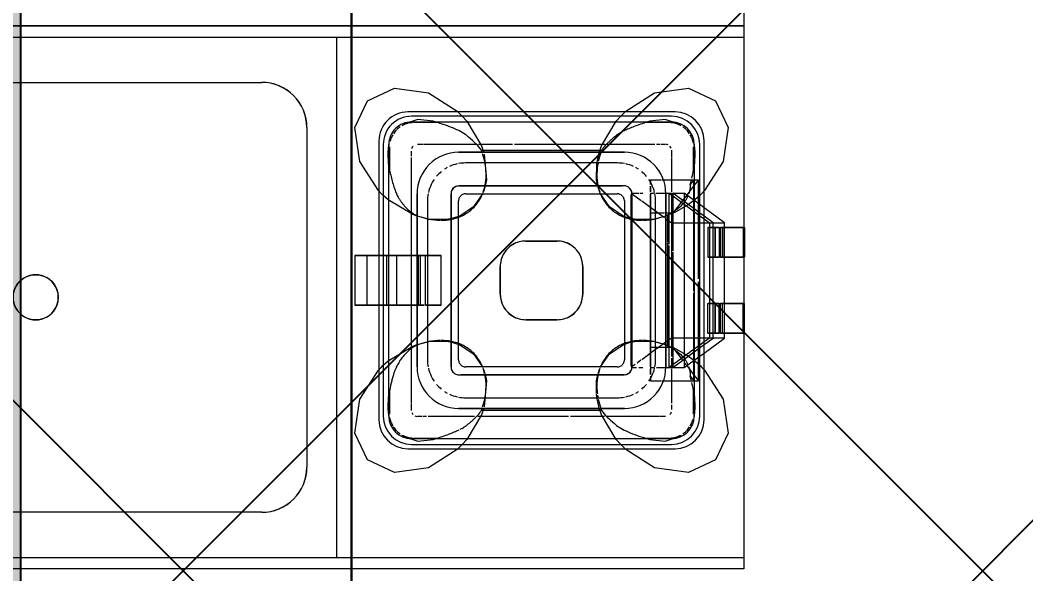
# Model space of a CAD drawing. Header units: inches. Extents: x -11331628 to 26860, y -6840660 to 4773.
# Drawn here: x 2306.54 to 2328.78, y -2019.55 to -2007.32 of the extents above; entities that cross this region are included whole.
import ezdxf
from ezdxf import colors
from ezdxf.entities.mleader import LeaderData, LeaderLine
from ezdxf.math import Vec2, Vec3

# ---------------------------------------------------------------- set-up
doc = ezdxf.new("R2010")
doc.units = ezdxf.units.IN
doc.header["$LTSCALE"] = 0.5
doc.header["$MEASUREMENT"] = 0
doc.layers.get('Defpoints').update_dxf_attribs({"color": 140})
for name, color, linetype in [('A-HATH', 9, 'Continuous'), ('DETL-1', 9, 'Continuous'), ('DETL-8', 2, 'Continuous')]:
    doc.layers.add(name, color=color, linetype=linetype)
doc.layers.add('Q-SPCQ', color=91, linetype='Continuous', lineweight=18)
doc.layers.add('TEXT 3', color=41, linetype='Continuous', lineweight=15)
doc.styles.add('TEXT-ITALIC', font='ariali.ttf')

# ---------------------------------------------------------------- blocks, each defined once
blk = doc.blocks.new('QF_WARING - BLENDER BAR - MX1000XTS - MX1000XTS-7435399-L1 Overall Plan')
at = {"layer": 'Q-SPCQ'}
for p, q in [((3.702, 0), (3.702, -0.274)), ((3.702, -1.375), (3.702, 0)), ((4.798, 0), (3.702, 0)), ((4.798, 0), (4.798, -1.375)), ((4.798, -0.274), (4.798, 0)), ((3.702, -0.274), (3.702, -0.704)), ((3.702, -0.928), (3.702, -0.274)), ((3.702, -0.274), (3.702, -1.375)), ((3.702, -0.274), (4.798, -0.274)), ((4.798, -1.375), (4.798, -0.274)), ((4.798, -0.274), (4.798, -0.928)), ((4.798, -0.704), (4.798, -0.274)), ((3.702, -0.531), (1.17, -0.531)), ((3.702, -0.625), (1.25, -0.625)), ((2.266, -0.518), (2.328, -0.578)), ((2.328, -0.578), (2.368, -0.62)), ((2.368, -0.62), (2.471, -0.735)), ((4.25, -0.531), (3.702, -0.531)), ((4.25, -0.625), (3.702, -0.625)), ((4.798, -0.531), (4.25, -0.531)), ((4.798, -0.625), (4.25, -0.625)), ((7.33, -0.531), (4.798, -0.531)), ((7.25, -0.625), (4.798, -0.625)), ((6.029, -0.735), (6.132, -0.62)), ((6.132, -0.62), (6.172, -0.578)), ((6.172, -0.578), (6.234, -0.518)), ((1.216, -0.761), (1.155, -0.782)), ((1.25, -0.75), (3.702, -0.75)), ((1.318, -0.738), (1.253, -0.751)), ((1.81, -0.765), (1.297, -0.765)), ((1.436, -0.725), (1.318, -0.738)), ((1.662, -0.736), (1.436, -0.725)), ((1.81, -0.765), (1.662, -0.736)), ((2.471, -0.735), (2.797, -1.281)), ((3.702, -0.704), (3.702, -1.375)), ((3.702, -0.704), (4.798, -0.704)), ((3.702, -0.75), (4.25, -0.75)), ((4.25, -0.75), (4.798, -0.75)), ((4.798, -1.375), (4.798, -0.704)), ((4.798, -0.75), (7.25, -0.75)), ((6.831, -0.737), (6.69, -0.765)), ((7.203, -0.765), (6.69, -0.765)), ((7.056, -0.725), (6.831, -0.737)), ((7.176, -0.737), (7.056, -0.725)), ((7.245, -0.751), (7.176, -0.737)), ((0.809, -1.051), (0.696, -1.392)), ((3.702, -1.375), (3.702, -0.928)), ((3.702, -0.928), (4.798, -0.928)), ((4.798, -0.928), (4.798, -1.375)), ((7.804, -1.392), (7.691, -1.051)), ((0.528, -1.173), (0.528, -4.125)), ((0.625, -1.25), (0.625, -4.125)), ((0.75, -4.125), (0.75, -1.25)), ((0.765, -1.297), (0.765, -1.824)), ((1.375, -1.25), (1.527, -1.25)), ((1.543, -1.25), (1.644, -1.25)), ((1.645, -1.25), (2.758, -1.25)), ((2.763, -1.25), (3.702, -1.25)), ((2.797, -1.281), (2.831, -1.375)), ((3.702, -1.25), (4.798, -1.25)), ((4.798, -1.25), (5.737, -1.25)), ((5.74, -1.25), (6.855, -1.25)), ((6.856, -1.25), (6.966, -1.25)), ((6.997, -1.25), (7.106, -1.25)), ((7.735, -1.824), (7.735, -1.297)), ((7.75, -1.25), (7.75, -4.125)), ((7.875, -4.125), (7.875, -1.25)), ((7.972, -4.125), (7.972, -1.173)), ((0.696, -1.392), (0.733, -1.727)), ((1.244, -1.481), (1.244, -1.381)), ((1.244, -1.579), (1.244, -1.501)), ((6.163, -1.375), (2.337, -1.375)), ((2.337, -1.375), (6.163, -1.375)), ((2.821, -1.375), (3.702, -1.375)), ((2.831, -1.375), (2.886, -1.58)), ((3.702, -1.375), (4.798, -1.375)), ((3.702, -1.453), (3.702, -1.376)), ((3.702, -1.376), (3.702, -1.529)), ((3.702, -1.529), (3.702, -1.376)), ((3.702, -1.376), (4.798, -1.376)), ((3.702, -1.409), (3.702, -1.529)), ((3.702, -1.409), (4.798, -1.409)), ((3.702, -1.529), (3.702, -1.453)), ((3.702, -1.453), (4.798, -1.453)), ((4.798, -1.375), (5.12, -1.375)), ((4.798, -1.376), (4.798, -1.559)), ((4.798, -1.559), (4.798, -1.376)), ((4.798, -1.376), (4.798, -1.453)), ((4.798, -1.453), (4.798, -1.409)), ((4.798, -1.46), (4.798, -1.559)), ((4.798, -1.559), (4.798, -1.46)), ((5.124, -1.375), (5.679, -1.375)), ((5.609, -1.604), (5.659, -1.406)), ((7.256, -1.381), (7.256, -1.509)), ((7.256, -1.524), (7.256, -1.611)), ((7.767, -1.727), (7.804, -1.392)), ((0.733, -1.727), (0.765, -1.824)), ((1.244, -2.642), (1.244, -1.617)), ((6.004, -1.604), (2.496, -1.604)), ((2.902, -1.668), (2.897, -1.637)), ((3.702, -1.559), (3.702, -1.909)), ((3.702, -1.909), (3.702, -1.559)), ((3.702, -1.559), (4.798, -1.559)), ((4.798, -1.559), (4.798, -1.909)), ((4.798, -1.909), (4.798, -1.559)), ((5.603, -1.637), (5.598, -1.668)), ((7.256, -1.617), (7.256, -2.687)), ((7.735, -1.824), (7.767, -1.727)), ((3.702, -1.909), (4.798, -1.909)), ((3.702, -1.909), (4.798, -1.909)), ((2.337, -2.125), (6.163, -2.125)), ((6.163, -2.125), (2.337, -2.125)), ((6.163, -2.125), (2.337, -2.125)), ((2.337, -2.125), (6.163, -2.125)), ((6.163, -2.125), (2.337, -2.125)), ((2.886, -2.14), (2.828, -2.322)), ((5.672, -2.322), (5.614, -2.14)), ((0.578, -2.328), (0.514, -2.261)), ((0.62, -2.368), (0.578, -2.328)), ((0.735, -2.471), (0.62, -2.368)), ((1.42, -2.292), (1.42, -5.958)), ((1.42, -5.958), (1.42, -2.292)), ((1.656, -2.444), (1.656, -5.806)), ((2.163, -2.299), (2.163, -5.951)), ((2.163, -5.95), (2.163, -2.339)), ((2.163, -2.339), (2.163, -5.95)), ((2.163, -5.95), (2.163, -2.339)), ((2.163, -2.339), (2.163, -5.95)), ((2.496, -2.292), (6.004, -2.292)), ((2.828, -2.322), (2.625, -2.625)), ((5.875, -2.625), (5.672, -2.322)), ((6.337, -5.951), (6.337, -2.299)), ((6.337, -2.3), (6.337, -5.911)), ((6.337, -5.911), (6.337, -2.3)), ((6.337, -2.3), (6.337, -5.911)), ((6.337, -5.911), (6.337, -2.3)), ((6.844, -5.806), (6.844, -2.444)), ((7.08, -5.958), (7.08, -2.292)), ((7.08, -2.292), (7.08, -5.958)), ((7.88, -2.368), (7.765, -2.471)), ((7.922, -2.328), (7.88, -2.368)), ((7.986, -2.261), (7.922, -2.328)), ((2.337, -5.799), (2.337, -2.451)), ((2.625, -2.625), (2.339, -2.821)), ((6.161, -2.821), (5.875, -2.625)), ((6.163, -2.451), (6.163, -5.799)), ((1.244, -4.723), (1.244, -2.718)), ((1.375, -4.933), (1.375, -2.796)), ((2.306, -2.835), (2.193, -2.873)), ((2.348, -2.817), (2.321, -2.829)), ((6.179, -2.829), (6.152, -2.817)), ((6.332, -2.88), (6.194, -2.835)), ((7.125, -2.796), (7.125, -3.307)), ((7.256, -2.735), (7.256, -3.486)), ((4.25, -3.212), (3.946, -3.212)), ((3.946, -3.212), (4.25, -3.212)), ((4.554, -3.212), (4.25, -3.212)), ((4.25, -3.212), (4.554, -3.212)), ((7.125, -3.317), (7.125, -5.454)), ((7.256, -3.527), (7.256, -5.532)), ((3.381, -3.777), (3.381, -4.125)), ((3.381, -4.125), (3.381, -3.777)), ((5.119, -4.125), (5.119, -3.777)), ((5.119, -3.777), (5.119, -4.125)), ((0.528, -4.125), (0.528, -7.077)), ((0.625, -4.125), (0.625, -7)), ((0.75, -7), (0.75, -4.125)), ((3.381, -4.125), (3.381, -4.473)), ((3.381, -4.473), (3.381, -4.125)), ((5.119, -4.473), (5.119, -4.125)), ((5.119, -4.125), (5.119, -4.473)), ((7.75, -4.125), (7.75, -7)), ((7.875, -7), (7.875, -4.125)), ((7.972, -7.077), (7.972, -4.125)), ((1.244, -5.515), (1.244, -4.764)), ((1.375, -5.454), (1.375, -4.943)), ((3.946, -5.038), (4.25, -5.038)), ((4.25, -5.038), (3.946, -5.038)), ((4.25, -5.038), (4.554, -5.038)), ((4.554, -5.038), (4.25, -5.038)), ((1.423, -5.403), (1.636, -5.354)), ((1.663, -5.349), (1.735, -5.341)), ((2.193, -5.377), (2.306, -5.415)), ((2.321, -5.421), (2.348, -5.433)), ((2.339, -5.429), (2.625, -5.625)), ((5.875, -5.625), (6.161, -5.429)), ((6.152, -5.433), (6.179, -5.421)), ((6.179, -5.421), (6.307, -5.377)), ((6.332, -5.37), (6.469, -5.344)), ((6.469, -5.344), (6.837, -5.349)), ((6.864, -5.354), (7.077, -5.403)), ((0.62, -5.882), (0.735, -5.779)), ((1.244, -6.633), (1.244, -5.563)), ((2.625, -5.625), (2.828, -5.928)), ((5.672, -5.928), (5.875, -5.625)), ((7.256, -5.571), (7.256, -6.633)), ((7.765, -5.779), (7.88, -5.882)), ((0.514, -5.989), (0.578, -5.922)), ((0.578, -5.922), (0.62, -5.882)), ((6.004, -5.958), (2.496, -5.958)), ((2.828, -5.928), (2.881, -6.089)), ((5.619, -6.089), (5.672, -5.928)), ((7.88, -5.882), (7.922, -5.922)), ((7.922, -5.922), (7.986, -5.989)), ((2.326, -6.138), (2.326, -6.225)), ((6.163, -6.125), (2.337, -6.125)), ((2.337, -6.125), (6.163, -6.125)), ((2.337, -6.125), (6.163, -6.125)), ((6.163, -6.125), (2.337, -6.125)), ((2.337, -6.125), (6.163, -6.125)), ((2.391, -6.194), (2.344, -6.131)), ((2.355, -6.106), (6.145, -6.106)), ((2.886, -6.11), (2.906, -6.219)), ((2.906, -6.219), (2.908, -6.531)), ((5.592, -6.526), (5.594, -6.219)), ((5.594, -6.219), (5.614, -6.11)), ((6.154, -6.134), (6.013, -6.326)), ((6.174, -6.138), (6.174, -6.275)), ((0.765, -6.426), (0.733, -6.523)), ((0.765, -6.426), (0.765, -6.953)), ((2.326, -6.279), (2.326, -6.367)), ((2.485, -6.324), (2.421, -6.237)), ((2.72, -6.646), (2.496, -6.34)), ((6.004, -6.34), (5.637, -6.842)), ((6.174, -6.296), (6.174, -6.367)), ((7.735, -6.953), (7.735, -6.426)), ((7.767, -6.523), (7.735, -6.426)), ((0.733, -6.523), (0.696, -6.858)), ((1.244, -6.726), (1.244, -6.639)), ((2.028, -6.533), (2.085, -6.533)), ((2.085, -6.533), (2.028, -6.533)), ((2.028, -6.533), (2.028, -6.64)), ((2.028, -6.533), (2.085, -6.533)), ((2.085, -6.533), (2.028, -6.533)), ((2.028, -6.533), (2.028, -6.64)), ((2.028, -6.64), (2.028, -6.776)), ((2.028, -6.64), (2.028, -6.776)), ((2.135, -6.533), (2.086, -6.533)), ((2.135, -6.533), (2.086, -6.533)), ((2.172, -6.533), (2.233, -6.533)), ((2.233, -6.533), (2.172, -6.533)), ((2.172, -6.533), (2.233, -6.533)), ((2.233, -6.533), (2.172, -6.533)), ((2.246, -6.533), (2.292, -6.533)), ((2.337, -6.533), (2.246, -6.533)), ((2.246, -6.533), (2.292, -6.533)), ((2.337, -6.533), (2.246, -6.533)), ((2.326, -6.53), (2.326, -6.62)), ((2.326, -6.667), (2.326, -6.769)), ((2.342, -6.533), (2.766, -6.533)), ((4.25, -6.533), (2.342, -6.533)), ((2.342, -6.533), (2.766, -6.533)), ((4.25, -6.533), (2.342, -6.533)), ((2.496, -6.646), (6.004, -6.646)), ((2.887, -6.875), (2.73, -6.66)), ((2.766, -6.533), (4.25, -6.533)), ((2.766, -6.646), (2.766, -6.533)), ((2.766, -6.533), (4.25, -6.533)), ((2.766, -6.646), (2.766, -6.533)), ((2.766, -6.875), (2.766, -6.663)), ((2.766, -6.875), (2.766, -6.663)), ((2.886, -6.67), (2.831, -6.875)), ((2.908, -6.531), (2.897, -6.613)), ((2.897, -6.613), (2.902, -6.582)), ((4.25, -6.533), (5.734, -6.533)), ((6.158, -6.533), (4.25, -6.533)), ((4.25, -6.533), (5.734, -6.533)), ((6.158, -6.533), (4.25, -6.533)), ((5.603, -6.613), (5.592, -6.531)), ((5.598, -6.582), (5.603, -6.613)), ((5.659, -6.844), (5.609, -6.646)), ((5.734, -6.533), (6.158, -6.533)), ((5.734, -6.848), (5.734, -6.533)), ((5.734, -6.533), (6.158, -6.533)), ((5.734, -6.848), (5.734, -6.533)), ((6.174, -6.53), (6.174, -6.619)), ((6.174, -6.653), (6.174, -6.859)), ((6.208, -6.533), (6.254, -6.533)), ((6.254, -6.533), (6.208, -6.533)), ((6.208, -6.533), (6.254, -6.533)), ((6.254, -6.533), (6.208, -6.533)), ((6.267, -6.533), (6.328, -6.533)), ((6.328, -6.533), (6.267, -6.533)), ((6.267, -6.533), (6.328, -6.533)), ((6.328, -6.533), (6.267, -6.533)), ((6.366, -6.533), (6.414, -6.533)), ((6.414, -6.533), (6.366, -6.533)), ((6.366, -6.533), (6.414, -6.533)), ((6.414, -6.533), (6.366, -6.533)), ((6.415, -6.533), (6.472, -6.533)), ((6.472, -6.533), (6.415, -6.533)), ((6.415, -6.533), (6.472, -6.533)), ((6.472, -6.533), (6.415, -6.533)), ((6.472, -6.533), (6.472, -6.64)), ((6.472, -6.533), (6.472, -6.64)), ((6.472, -6.64), (6.472, -6.776)), ((6.472, -6.64), (6.472, -6.776)), ((7.804, -6.858), (7.767, -6.523)), ((0.696, -6.858), (0.809, -7.199)), ((1.244, -6.869), (1.244, -6.741)), ((2.028, -6.792), (2.028, -7.5)), ((2.028, -6.792), (2.028, -7.493)), ((2.326, -6.779), (2.326, -6.859)), ((2.326, -6.872), (2.326, -6.947)), ((2.337, -6.875), (6.163, -6.875)), ((6.163, -6.875), (2.337, -6.875)), ((2.766, -6.947), (2.766, -6.875)), ((2.766, -6.947), (2.766, -6.875)), ((5.12, -6.875), (2.821, -6.875)), ((2.939, -6.947), (2.887, -6.875)), ((5.679, -6.875), (5.124, -6.875)), ((5.613, -6.875), (5.561, -6.947)), ((5.734, -6.947), (5.734, -6.875)), ((5.734, -6.947), (5.734, -6.875)), ((6.174, -6.872), (6.174, -6.947)), ((6.472, -6.792), (6.472, -7.5)), ((6.472, -6.792), (6.472, -7.493)), ((7.256, -6.671), (7.256, -6.749)), ((7.256, -6.769), (7.256, -6.869)), ((7.691, -7.199), (7.804, -6.858)), ((1.503, -7), (1.394, -7)), ((1.644, -7), (1.534, -7)), ((2.028, -7), (1.645, -7)), ((2.298, -7), (2.028, -7)), ((2.326, -6.947), (2.326, -7.026)), ((2.38, -7.02), (2.326, -6.947)), ((2.326, -6.947), (5.02, -6.947)), ((2.326, -6.947), (2.326, -7.283)), ((2.533, -7), (2.326, -7)), ((4.87, -7.026), (2.326, -7.026)), ((2.326, -7.026), (2.672, -7.5)), ((2.73, -7.5), (2.384, -7.026)), ((2.766, -7.032), (2.486, -7.245)), ((2.761, -7), (2.568, -7)), ((2.76, -7.055), (2.591, -7.354)), ((2.766, -7.026), (2.766, -6.947)), ((2.766, -6.993), (2.766, -6.947)), ((5.734, -7), (2.766, -7)), ((4.25, -7.032), (2.766, -7.032)), ((2.797, -6.969), (2.776, -7.018)), ((4.25, -6.908), (2.804, -6.908)), ((2.976, -6.998), (2.939, -6.947)), ((5.524, -6.998), (2.976, -6.998)), ((2.976, -7.5), (2.976, -7.032)), ((5.074, -6.908), (4.25, -6.908)), ((4.865, -7.032), (4.25, -7.032)), ((5.734, -7.032), (4.902, -7.032)), ((6.174, -7.026), (4.909, -7.026)), ((5.05, -6.947), (6.174, -6.947)), ((5.696, -6.908), (5.09, -6.908)), ((5.561, -6.947), (5.524, -6.998)), ((5.524, -7.032), (5.524, -7.5)), ((5.724, -7.018), (5.703, -6.969)), ((5.734, -7.026), (5.734, -6.947)), ((5.734, -6.993), (5.734, -6.947)), ((6.014, -7.245), (5.734, -7.032)), ((6.174, -7), (5.739, -7)), ((5.909, -7.354), (5.74, -7.055)), ((6.116, -7.026), (5.77, -7.5)), ((5.828, -7.5), (6.174, -7.026)), ((6.174, -6.947), (6.12, -7.02)), ((6.174, -6.947), (6.174, -7.026)), ((6.174, -6.947), (6.174, -7.283)), ((6.472, -7), (6.206, -7)), ((6.855, -7), (6.472, -7)), ((6.957, -7), (6.856, -7)), ((7.125, -7), (6.973, -7)), ((2.365, -7.336), (2.15, -7.5)), ((6.174, -7.283), (2.326, -7.283)), ((2.326, -7.283), (2.485, -7.5)), ((2.436, -7.283), (2.365, -7.336)), ((6.135, -7.336), (6.014, -7.245)), ((6.015, -7.5), (6.174, -7.283)), ((6.198, -7.384), (6.135, -7.336)), ((4.25, -7.5), (1.25, -7.5)), ((1.255, -7.499), (1.324, -7.513)), ((1.297, -7.485), (1.81, -7.485)), ((1.324, -7.513), (1.444, -7.525)), ((1.444, -7.525), (1.669, -7.513)), ((1.669, -7.513), (1.81, -7.485)), ((2.13, -7.413), (2.028, -7.493)), ((2.028, -7.493), (3.768, -7.493)), ((2.15, -7.5), (2.028, -7.593)), ((2.028, -7.5), (2.028, -7.593)), ((2.471, -7.515), (2.368, -7.63)), ((2.485, -7.5), (2.576, -7.625)), ((2.591, -7.354), (2.494, -7.486)), ((2.672, -7.5), (2.763, -7.625)), ((2.821, -7.625), (2.73, -7.5)), ((2.976, -7.625), (2.976, -7.5)), ((3.768, -7.493), (3.974, -7.493)), ((4.017, -7.493), (4.25, -7.493)), ((7.25, -7.5), (4.25, -7.5)), ((4.259, -7.493), (6.472, -7.493)), ((5.524, -7.5), (5.524, -7.625)), ((5.77, -7.5), (5.679, -7.625)), ((5.737, -7.625), (5.828, -7.5)), ((6.006, -7.486), (5.909, -7.354)), ((5.924, -7.625), (6.015, -7.5)), ((6.132, -7.63), (6.029, -7.515)), ((6.35, -7.5), (6.206, -7.391)), ((6.472, -7.593), (6.35, -7.5)), ((6.472, -7.493), (6.37, -7.413)), ((6.472, -7.5), (6.472, -7.593)), ((6.69, -7.485), (7.203, -7.485)), ((6.69, -7.485), (6.838, -7.514)), ((6.838, -7.514), (7.064, -7.525)), ((7.064, -7.525), (7.182, -7.512)), ((7.182, -7.512), (7.247, -7.499)), ((7.284, -7.489), (7.345, -7.468)), ((1.17, -7.719), (4.25, -7.719)), ((1.25, -7.625), (4.25, -7.625)), ((2.028, -7.593), (3.746, -7.593)), ((2.328, -7.672), (2.266, -7.732)), ((2.368, -7.63), (2.328, -7.672)), ((2.576, -7.625), (2.644, -7.719)), ((2.644, -7.719), (2.976, -8.174)), ((2.763, -7.625), (2.831, -7.719)), ((2.889, -7.719), (2.821, -7.625)), ((2.831, -7.719), (2.976, -7.918)), ((2.976, -7.838), (2.889, -7.719)), ((2.976, -7.719), (2.976, -7.625)), ((2.976, -7.918), (2.976, -7.719)), ((3.746, -7.593), (4.217, -7.593)), ((4.25, -7.625), (7.25, -7.625)), ((4.25, -7.719), (7.33, -7.719)), ((4.283, -7.593), (6.472, -7.593)), ((5.524, -7.625), (5.524, -7.719)), ((5.524, -7.918), (5.669, -7.719)), ((5.524, -7.719), (5.524, -7.918)), ((5.524, -8.174), (5.856, -7.719)), ((5.611, -7.719), (5.524, -7.838)), ((5.679, -7.625), (5.611, -7.719)), ((5.669, -7.719), (5.737, -7.625)), ((5.856, -7.719), (5.924, -7.625)), ((6.172, -7.672), (6.132, -7.63)), ((6.234, -7.732), (6.172, -7.672)), ((3.084, -7.838), (2.976, -7.838)), ((2.976, -8.174), (2.976, -7.838)), ((2.976, -7.918), (3.084, -7.918)), ((3.084, -7.966), (3.084, -7.802)), ((3.084, -7.802), (3.084, -7.964)), ((3.084, -7.802), (3.735, -7.802)), ((3.735, -7.838), (3.084, -7.838)), ((3.084, -7.918), (3.735, -7.918)), ((3.735, -7.964), (3.084, -7.964)), ((3.084, -7.966), (3.084, -8.052)), ((3.084, -8.052), (3.084, -7.966)), ((3.084, -7.966), (3.735, -7.966)), ((3.735, -7.964), (3.735, -7.802)), ((3.735, -7.802), (3.735, -7.966)), ((4.765, -7.838), (3.735, -7.838)), ((3.735, -7.918), (4.765, -7.918)), ((3.735, -7.966), (3.735, -8.052)), ((3.735, -8.052), (3.735, -7.966)), ((4.765, -7.878), (4.765, -7.802)), ((4.765, -7.802), (4.765, -7.964)), ((5.416, -7.802), (4.765, -7.802)), ((5.416, -7.838), (4.765, -7.838)), ((4.765, -7.964), (4.765, -7.878)), ((4.765, -7.918), (5.416, -7.918)), ((4.765, -8.128), (4.765, -7.964)), ((4.765, -7.964), (5.416, -7.964)), ((4.765, -7.966), (4.765, -8.052)), ((5.416, -7.966), (4.765, -7.966)), ((5.416, -7.964), (5.416, -7.802)), ((5.416, -7.802), (5.416, -7.878)), ((5.524, -7.838), (5.416, -7.838)), ((5.416, -7.878), (5.416, -7.964)), ((5.416, -7.918), (5.524, -7.918)), ((5.416, -7.964), (5.416, -8.128)), ((5.416, -8.052), (5.416, -7.966)), ((5.524, -7.838), (5.524, -8.174)), ((2.976, -8.174), (3.084, -8.174)), ((3.084, -8.584), (3.084, -8.052)), ((3.084, -8.052), (3.735, -8.052)), ((3.084, -8.082), (3.084, -8.128)), ((3.084, -8.128), (3.084, -8.082)), ((3.084, -8.082), (3.084, -8.584)), ((3.084, -8.082), (3.735, -8.082)), ((3.084, -8.128), (3.735, -8.128)), ((3.084, -8.174), (3.735, -8.174)), ((3.735, -8.052), (3.735, -8.584)), ((3.735, -8.584), (3.735, -8.082)), ((3.735, -8.082), (3.735, -8.128)), ((3.735, -8.128), (3.735, -8.082)), ((3.735, -8.174), (4.765, -8.174)), ((5.416, -8.052), (4.765, -8.052)), ((4.765, -8.082), (4.765, -8.128)), ((4.765, -8.128), (4.765, -8.082)), ((4.765, -8.082), (4.765, -8.128)), ((5.416, -8.082), (4.765, -8.082)), ((4.765, -8.128), (4.765, -8.584)), ((4.765, -8.614), (4.765, -8.128)), ((5.416, -8.128), (4.765, -8.128)), ((4.765, -8.174), (5.416, -8.174)), ((5.416, -8.128), (5.416, -8.082)), ((5.416, -8.082), (5.416, -8.128)), ((5.416, -8.128), (5.416, -8.082)), ((5.416, -8.128), (5.416, -8.614)), ((5.416, -8.584), (5.416, -8.128)), ((5.416, -8.174), (5.524, -8.174)), ((3.084, -8.614), (3.084, -8.584)), ((3.084, -8.584), (3.735, -8.584)), ((3.084, -8.614), (3.735, -8.614)), ((3.735, -8.584), (3.735, -8.614)), ((4.765, -8.584), (4.765, -8.614)), ((5.416, -8.584), (4.765, -8.584)), ((5.416, -8.614), (4.765, -8.614)), ((5.416, -8.614), (5.416, -8.584))]:
    blk.add_line(p, q, dxfattribs=at)
at = {"layer": 'Q-SPCQ', "flags": 128}
for points in [[(0.281, -0.281), (0.876, -0.001), (1.625, -0.109), (2.266, -0.518)], [(6.234, -0.518), (6.875, -0.109), (7.624, -0.001), (8.219, -0.281)], [(0.514, -2.261), (0.109, -1.625), (0.001, -0.876), (0.281, -0.281)], [(8.219, -0.281), (8.499, -0.876), (8.391, -1.625), (7.986, -2.261)], [(5.669, -1.375), (5.703, -1.281), (6.029, -0.735)], [(2.897, -1.637), (2.906, -2.031), (2.886, -2.14)], [(5.614, -2.14), (5.594, -2.031), (5.603, -1.637)], [(1.423, -2.847), (1.281, -2.797), (0.735, -2.471)], [(7.765, -2.471), (7.219, -2.797), (7.077, -2.847)], [(2.168, -2.88), (2.031, -2.906), (1.459, -2.857)], [(7.041, -2.857), (6.469, -2.906), (6.332, -2.88)], [(0.735, -5.779), (1.281, -5.453), (1.423, -5.403)], [(1.751, -5.339), (2.031, -5.344), (2.168, -5.37)], [(7.077, -5.403), (7.219, -5.453), (7.765, -5.779)], [(0.281, -7.969), (0.001, -7.374), (0.109, -6.625), (0.514, -5.989)], [(7.986, -5.989), (8.391, -6.625), (8.499, -7.374), (8.219, -7.969)], [(2.266, -7.732), (1.625, -8.141), (0.876, -8.249), (0.281, -7.969)], [(8.219, -7.969), (7.624, -8.249), (6.875, -8.141), (6.234, -7.732)]]:
    blk.add_lwpolyline(points, dxfattribs=at)
at = {"layer": 'Q-SPCQ'}
for centre, radius, start, end in [((1.17, -1.173), 0.642, 90, 180), ((1.25, -1.25), 0.625, 90, 180), ((7.25, -1.25), 0.625, 360, 90), ((7.33, -1.173), 0.642, 360, 90), ((1.25, -1.25), 0.5, 90, 180), ((1.297, -1.297), 0.531, 103.6211, 109.185), ((7.25, -1.25), 0.5, 360, 90), ((7.203, -1.297), 0.531, 70.815, 76.3789), ((1.297, -1.297), 0.531, 157.3501, 168.3213), ((1.297, -1.297), 0.531, 151.0512, 157.3501), ((1.297, -1.297), 0.531, 135.2806, 146.0251), ((7.203, -1.297), 0.531, 33.9749, 44.8003), ((7.203, -1.297), 0.531, 22.6499, 28.9488), ((7.203, -1.297), 0.531, 13.4145, 22.6499), ((1.297, -1.297), 0.531, 168.675, 176.4313), ((1.375, -1.381), 0.131, 153.0313, 174.6659), ((1.375, -1.381), 0.131, 110.5982, 135), ((7.125, -1.381), 0.131, 45, 75.4464), ((7.203, -1.297), 0.531, 3.5687, 11.325), ((2.337, -2.292), 0.917, 90, 180), ((2.337, -2.292), 0.917, 90, 180), ((6.163, -2.292), 0.917, 360, 90), ((6.163, -2.292), 0.917, 360, 90), ((2.496, -2.444), 0.84, 115.7143, 124.1729), ((2.496, -2.444), 0.84, 102.8571, 115.6775), ((2.496, -2.444), 0.84, 90, 100.9566), ((6.004, -2.444), 0.84, 79.0323, 90), ((6.004, -2.444), 0.84, 64.3026, 77.1429), ((6.004, -2.444), 0.84, 55.8066, 64.2857), ((2.496, -2.444), 0.84, 146.7492, 151.4501), ((2.496, -2.444), 0.84, 130.4042, 140.4813), ((6.004, -2.444), 0.84, 39.4972, 49.5744), ((6.004, -2.444), 0.84, 28.5311, 33.2306), ((2.496, -2.444), 0.84, 155.3615, 167.1429), ((2.337, -2.299), 0.174, 90, 180), ((2.337, -2.299), 0.174, 150, 165), ((2.337, -2.299), 0.174, 150, 165), ((2.337, -2.299), 0.174, 135, 150), ((2.337, -2.299), 0.174, 135, 150), ((2.337, -2.299), 0.174, 94.4985, 135), ((2.337, -2.299), 0.174, 94.4985, 135), ((2.337, -2.299), 0.174, 105, 135), ((2.337, -2.299), 0.174, 120, 135), ((2.337, -2.299), 0.174, 105, 120), ((6.163, -2.299), 0.174, 0, 90), ((6.163, -2.299), 0.174, 60, 75), ((6.163, -2.299), 0.174, 60, 75), ((6.163, -2.299), 0.174, 9.4835, 62.3104), ((6.163, -2.299), 0.174, 9.4835, 62.3104), ((6.163, -2.299), 0.174, 15, 60), ((6.163, -2.299), 0.174, 45, 60), ((6.163, -2.299), 0.174, 30, 45), ((6.163, -2.299), 0.174, 15, 30), ((6.004, -2.444), 0.84, 12.8571, 24.6193), ((2.496, -2.444), 0.84, 169.6589, 180), ((2.337, -2.299), 0.174, 165, 180), ((2.337, -2.299), 0.174, 165, 180), ((2.496, -2.451), 0.159, 167.1429, 180), ((2.496, -2.451), 0.159, 154.2857, 167.1429), ((2.496, -2.451), 0.159, 141.4286, 154.2857), ((2.496, -2.451), 0.159, 128.5714, 141.4286), ((2.496, -2.451), 0.159, 115.7143, 128.5714), ((2.496, -2.451), 0.159, 102.8571, 115.7143), ((2.496, -2.451), 0.159, 90, 102.8571), ((6.004, -2.451), 0.159, 77.1429, 90), ((6.004, -2.451), 0.159, 64.2857, 77.1429), ((6.004, -2.451), 0.159, 51.4286, 64.2857), ((6.004, -2.451), 0.159, 38.5714, 51.4286), ((6.004, -2.451), 0.159, 25.7143, 38.5714), ((6.004, -2.451), 0.159, 12.8571, 25.7143), ((6.004, -2.451), 0.159, 0, 12.8571), ((6.004, -2.444), 0.84, 360, 10.3306), ((3.946, -3.777), 0.565, 90, 180), ((3.946, -3.777), 0.565, 120, 150), ((3.946, -3.777), 0.565, 105, 120), ((3.946, -3.777), 0.565, 90, 105), ((4.554, -3.777), 0.565, 360, 90), ((4.554, -3.777), 0.565, 75, 90), ((4.554, -3.777), 0.565, 60, 75), ((4.554, -3.777), 0.565, 30, 60), ((3.946, -3.777), 0.565, 150, 165), ((4.554, -3.777), 0.565, 15, 30), ((3.946, -3.777), 0.565, 165, 180), ((4.554, -3.777), 0.565, 0, 15), ((3.946, -4.473), 0.565, 180, 270), ((3.946, -4.473), 0.565, 180, 195), ((3.946, -4.473), 0.565, 195, 210), ((4.554, -4.473), 0.565, 270, 360), ((4.554, -4.473), 0.565, 330, 345), ((4.554, -4.473), 0.565, 345, 360), ((3.946, -4.473), 0.565, 210, 240), ((4.554, -4.473), 0.565, 300, 330), ((3.946, -4.473), 0.565, 240, 255), ((3.946, -4.473), 0.565, 255, 270), ((4.554, -4.473), 0.565, 270, 285), ((4.554, -4.473), 0.565, 285, 300), ((2.337, -5.958), 0.917, 180, 270), ((2.337, -5.958), 0.917, 180, 270), ((2.496, -5.806), 0.84, 180, 190.3306), ((2.496, -5.806), 0.84, 192.8571, 204.6193), ((2.337, -5.951), 0.174, 180, 270), ((2.337, -5.951), 0.174, 189.4835, 225), ((2.337, -5.951), 0.174, 189.4835, 242.3104), ((2.337, -5.951), 0.174, 195, 240), ((2.337, -5.951), 0.174, 195, 210), ((2.496, -5.799), 0.159, 180, 192.8571), ((2.496, -5.799), 0.159, 192.8571, 205.7143), ((2.496, -5.799), 0.159, 205.7143, 218.5714), ((2.496, -5.799), 0.159, 218.5714, 231.4286), ((2.496, -5.799), 0.159, 231.4286, 244.2857), ((2.496, -5.799), 0.159, 244.2857, 257.1429), ((2.496, -5.799), 0.159, 257.1429, 270), ((6.004, -5.799), 0.159, 270, 282.8571), ((6.004, -5.799), 0.159, 282.8571, 295.7143), ((6.004, -5.799), 0.159, 295.7143, 308.5714), ((6.004, -5.799), 0.159, 308.5714, 321.4286), ((6.004, -5.799), 0.159, 321.4286, 334.2857), ((6.004, -5.799), 0.159, 334.2857, 347.1429), ((6.004, -5.799), 0.159, 347.1429, 0), ((6.163, -5.951), 0.174, 270, 0), ((6.163, -5.958), 0.917, 270, 0), ((6.163, -5.958), 0.917, 270, 0), ((6.163, -5.951), 0.174, 330, 345), ((6.163, -5.951), 0.174, 330, 345), ((6.163, -5.951), 0.174, 345, 360), ((6.163, -5.951), 0.174, 345, 0), ((6.004, -5.806), 0.84, 335.3615, 347.1429), ((6.004, -5.806), 0.84, 349.6589, 0), ((2.496, -5.806), 0.84, 205.7143, 206.1569), ((2.496, -5.806), 0.84, 208.5311, 213.2306), ((2.337, -5.951), 0.174, 210, 225), ((2.337, -5.951), 0.174, 225, 242.3104), ((2.337, -5.951), 0.174, 225, 240), ((2.337, -5.951), 0.174, 240, 255), ((2.337, -5.951), 0.174, 240, 255), ((6.163, -5.951), 0.174, 270, 285.6202), ((6.163, -5.951), 0.174, 270, 285.6202), ((6.163, -5.951), 0.174, 270, 284.2251), ((6.163, -5.951), 0.174, 270, 284.2251), ((6.163, -5.951), 0.174, 284.2251, 285), ((6.163, -5.951), 0.174, 284.2251, 285), ((6.163, -5.951), 0.174, 285, 300), ((6.163, -5.951), 0.174, 285, 300), ((6.163, -5.951), 0.174, 285.6202, 315), ((6.163, -5.951), 0.174, 285.6202, 315), ((6.163, -5.951), 0.174, 300, 315), ((6.163, -5.951), 0.174, 300, 315), ((6.163, -5.951), 0.174, 315, 330), ((6.163, -5.951), 0.174, 315, 330), ((6.004, -5.806), 0.84, 326.7492, 331.4501), ((2.496, -5.806), 0.84, 219.4972, 229.5744), ((6.004, -5.806), 0.84, 310.4042, 320.4813), ((2.496, -5.806), 0.84, 235.8066, 244.2857), ((2.496, -5.806), 0.84, 244.3026, 257.1429), ((2.496, -5.806), 0.84, 259.0323, 270), ((6.004, -5.806), 0.84, 270, 280.9566), ((6.004, -5.806), 0.84, 282.8571, 295.6775), ((6.004, -5.806), 0.84, 295.7143, 304.1729), ((7.125, -6.869), 0.131, 333.0313, 354.6659), ((1.17, -7.077), 0.642, 180, 270), ((1.25, -7), 0.625, 180, 270), ((1.25, -7), 0.5, 180, 270), ((1.297, -6.953), 0.531, 183.5687, 191.325), ((1.297, -6.953), 0.531, 193.4145, 202.6499), ((1.375, -6.869), 0.131, 225, 255.4464), ((7.125, -6.869), 0.131, 290.5982, 315), ((7.25, -7), 0.625, 270, 360), ((7.25, -7), 0.5, 270, 0), ((7.33, -7.077), 0.642, 270, 360), ((7.203, -6.953), 0.531, 337.3501, 348.3213), ((7.203, -6.953), 0.531, 348.675, 356.4313), ((1.297, -6.953), 0.531, 202.6499, 208.9488), ((1.297, -6.953), 0.531, 213.9749, 224.8003), ((7.203, -6.953), 0.531, 315.2806, 326.0251), ((7.203, -6.953), 0.531, 331.0512, 337.3501), ((1.297, -6.953), 0.531, 250.815, 256.3789), ((7.203, -6.953), 0.531, 283.6211, 289.185)]:
    blk.add_arc(centre, radius, start, end, dxfattribs=at)
for points in [[(1.013, -0.849), (0.981, -0.87), (0.951, -0.893), (0.923, -0.919)], [(1.115, -0.798), (1.088, -0.808), (1.062, -0.821), (1.038, -0.835)], [(7.463, -0.835), (7.438, -0.821), (7.412, -0.808), (7.385, -0.798)], [(7.577, -0.919), (7.549, -0.893), (7.519, -0.87), (7.487, -0.85)], [(2.821, -1.375), (2.799, -1.325), (2.738, -1.226), (2.643, -1.128), (2.587, -1.079)], [(5.778, -1.217), (5.757, -1.244), (5.718, -1.296), (5.69, -1.349), (5.679, -1.375)], [(2.884, -1.579), (2.867, -1.51), (2.846, -1.442), (2.821, -1.375)], [(5.668, -1.405), (5.645, -1.47), (5.625, -1.537), (5.611, -1.604)], [(2.922, -1.89), (2.922, -1.803), (2.912, -1.716), (2.895, -1.629)], [(5.605, -1.629), (5.588, -1.716), (5.578, -1.803), (5.578, -1.89)], [(2.902, -2.125), (2.915, -2.054), (2.922, -1.981), (2.922, -1.909)], [(5.578, -1.909), (5.578, -1.981), (5.585, -2.054), (5.598, -2.125)], [(7.414, -2.513), (7.47, -2.457), (7.58, -2.285), (7.684, -1.997), (7.735, -1.824)], [(2.854, -2.295), (2.872, -2.248), (2.886, -2.199), (2.896, -2.15)], [(5.604, -2.15), (5.614, -2.199), (5.628, -2.248), (5.646, -2.295)], [(7.125, -2.796), (7.173, -2.762), (7.27, -2.682), (7.366, -2.574), (7.414, -2.513)], [(1.375, -2.796), (1.39, -2.802), (1.405, -2.807), (1.419, -2.812)], [(1.454, -2.824), (1.516, -2.843), (1.578, -2.86), (1.64, -2.872)], [(1.656, -2.875), (1.736, -2.89), (1.816, -2.898), (1.896, -2.899)], [(1.912, -2.899), (1.996, -2.9), (2.081, -2.892), (2.163, -2.874)], [(2.189, -2.868), (2.228, -2.859), (2.267, -2.847), (2.306, -2.834)], [(6.194, -2.834), (6.235, -2.848), (6.276, -2.86), (6.317, -2.87)], [(6.337, -2.874), (6.419, -2.892), (6.504, -2.9), (6.588, -2.899)], [(6.604, -2.899), (6.684, -2.898), (6.765, -2.89), (6.844, -2.875)], [(6.86, -2.872), (6.923, -2.859), (6.985, -2.843), (7.046, -2.824)], [(7.081, -2.812), (7.095, -2.807), (7.11, -2.802), (7.125, -2.796)], [(1.375, -5.454), (1.327, -5.488), (1.23, -5.568), (1.134, -5.676), (1.086, -5.737)], [(1.419, -5.438), (1.405, -5.443), (1.39, -5.448), (1.375, -5.454)], [(1.627, -5.381), (1.557, -5.395), (1.487, -5.414), (1.419, -5.438)], [(1.713, -5.366), (1.694, -5.368), (1.675, -5.372), (1.656, -5.375)], [(1.896, -5.351), (1.845, -5.352), (1.793, -5.355), (1.742, -5.362)], [(2.163, -5.376), (2.081, -5.358), (1.996, -5.35), (1.912, -5.351)], [(2.306, -5.416), (2.267, -5.403), (2.228, -5.391), (2.189, -5.382)], [(6.311, -5.382), (6.275, -5.39), (6.24, -5.4), (6.205, -5.413)], [(6.588, -5.351), (6.504, -5.35), (6.419, -5.358), (6.337, -5.376)], [(6.844, -5.375), (6.764, -5.36), (6.684, -5.352), (6.604, -5.351)], [(7.081, -5.438), (7.012, -5.414), (6.943, -5.395), (6.873, -5.381)], [(7.125, -5.454), (7.11, -5.448), (7.095, -5.443), (7.081, -5.438)], [(1.086, -5.737), (1.03, -5.793), (0.92, -5.965), (0.816, -6.253), (0.765, -6.426)], [(2.896, -6.1), (2.886, -6.051), (2.872, -6.002), (2.854, -5.955)], [(5.646, -5.955), (5.628, -6.002), (5.614, -6.051), (5.604, -6.1)], [(2.922, -6.341), (2.922, -6.269), (2.915, -6.196), (2.902, -6.125)], [(5.598, -6.125), (5.585, -6.196), (5.578, -6.269), (5.578, -6.341)], [(2.909, -6.533), (2.917, -6.476), (2.922, -6.418), (2.922, -6.36)], [(5.578, -6.36), (5.578, -6.418), (5.583, -6.476), (5.591, -6.533)], [(2.821, -6.875), (2.846, -6.808), (2.867, -6.74), (2.884, -6.671)], [(2.895, -6.621), (2.897, -6.608), (2.9, -6.595), (2.902, -6.582)], [(2.902, -6.582), (2.905, -6.566), (2.907, -6.55), (2.909, -6.533)], [(5.591, -6.534), (5.593, -6.55), (5.595, -6.566), (5.598, -6.582)], [(5.598, -6.582), (5.6, -6.595), (5.603, -6.608), (5.605, -6.621)], [(5.611, -6.646), (5.625, -6.713), (5.645, -6.78), (5.668, -6.845)], [(2.804, -6.908), (2.807, -6.902), (2.81, -6.897), (2.813, -6.891)], [(2.813, -6.891), (2.816, -6.886), (2.819, -6.88), (2.821, -6.875)], [(5.679, -6.875), (5.681, -6.88), (5.684, -6.886), (5.687, -6.891)], [(5.687, -6.891), (5.69, -6.897), (5.693, -6.902), (5.696, -6.908)], [(2.786, -6.951), (2.78, -6.965), (2.773, -6.979), (2.766, -6.993)], [(2.804, -6.908), (2.799, -6.922), (2.792, -6.937), (2.786, -6.951)], [(5.714, -6.951), (5.708, -6.937), (5.701, -6.922), (5.696, -6.908)], [(5.734, -6.993), (5.727, -6.979), (5.72, -6.965), (5.714, -6.951)], [(0.923, -7.331), (0.951, -7.357), (0.981, -7.38), (1.013, -7.4)], [(5.988, -7.291), (5.973, -7.28), (5.958, -7.268), (5.943, -7.254)], [(7.487, -7.401), (7.519, -7.38), (7.549, -7.357), (7.577, -7.331)], [(1.037, -7.415), (1.062, -7.429), (1.088, -7.442), (1.115, -7.452)], [(1.81, -7.485), (1.879, -7.474), (1.94, -7.462), (1.993, -7.45)], [(2.033, -7.441), (2.07, -7.432), (2.102, -7.422), (2.13, -7.413)], [(2.344, -7.378), (2.309, -7.39), (2.238, -7.41), (2.166, -7.414), (2.13, -7.413)], [(6.37, -7.413), (6.334, -7.414), (6.262, -7.41), (6.191, -7.39), (6.156, -7.378)], [(6.37, -7.413), (6.398, -7.422), (6.43, -7.432), (6.467, -7.441)], [(6.507, -7.45), (6.56, -7.462), (6.621, -7.474), (6.69, -7.485)], [(7.385, -7.452), (7.412, -7.442), (7.438, -7.429), (7.462, -7.415)]]:
    blk.add_open_spline(points, degree=3, dxfattribs=at)
for points, knots in [([(2.43, -0.969), (2.415, -0.96), (2.383, -0.942), (2.332, -0.915), (2.275, -0.888), (2.205, -0.862), (2.121, -0.837), (1.998, -0.804), (1.889, -0.781), (1.81, -0.765)], [0.3333333, 0.3333333, 0.3333333, 0.3333333, 0.4166667, 0.5, 0.5833333, 0.6666667, 0.75, 0.8333333, 1, 1, 1, 1]), ([(6.69, -0.765), (6.586, -0.788), (6.446, -0.822), (6.309, -0.864), (6.239, -0.888), (6.206, -0.9), (6.19, -0.907)], [0, 0, 0, 0, 0.125, 0.1875, 0.21875, 0.25, 0.25, 0.25, 0.25]), ([(2.587, -1.079), (2.566, -1.06), (2.532, -1.033), (2.477, -0.996), (2.446, -0.978), (2.43, -0.969)], [0, 0, 0, 0, 0.1666667, 0.25, 0.3333333, 0.3333333, 0.3333333, 0.3333333]), ([(6.19, -0.907), (6.175, -0.913), (6.145, -0.925), (6.093, -0.95), (6.04, -0.983), (5.995, -1.015), (5.961, -1.041), (5.935, -1.061), (5.91, -1.08), (5.88, -1.106), (5.846, -1.139), (5.81, -1.178), (5.788, -1.204), (5.778, -1.217)], [0.25, 0.25, 0.25, 0.25, 0.28125, 0.3125, 0.375, 0.4375, 0.46875, 0.5, 0.53125, 0.5625, 0.625, 0.6875, 0.75, 0.75, 0.75, 0.75]), ([(0.765, -1.824), (0.797, -1.927), (0.846, -2.068), (0.908, -2.217), (0.938, -2.281), (0.95, -2.307)], [0, 0, 0, 0, 0.1666667, 0.25, 0.3144962, 0.3144962, 0.3144962, 0.3144962]), ([(0.962, -2.329), (0.979, -2.362), (1.012, -2.421), (1.064, -2.492), (1.116, -2.553), (1.167, -2.611), (1.219, -2.667), (1.288, -2.733), (1.34, -2.773), (1.375, -2.796)], [0.3333333, 0.3333333, 0.3333333, 0.3333333, 0.4166667, 0.5, 0.5833333, 0.6666667, 0.75, 0.8333333, 1, 1, 1, 1]), ([(2.656, -2.61), (2.717, -2.546), (2.79, -2.444), (2.841, -2.33), (2.854, -2.295)], [-1, -1, -1, -1, -0.8, -0.7147978, -0.7147978, -0.7147978, -0.7147978]), ([(5.646, -2.295), (5.659, -2.33), (5.71, -2.444), (5.783, -2.546), (5.844, -2.61)], [-0.2852022, -0.2852022, -0.2852022, -0.2852022, -0.2, 0, 0, 0, 0]), ([(2.348, -2.817), (2.379, -2.804), (2.492, -2.751), (2.592, -2.676), (2.656, -2.61)], [-0.2735219, -0.2735219, -0.2735219, -0.2735219, -0.2, 0, 0, 0, 0]), ([(5.844, -2.61), (5.908, -2.676), (6.008, -2.751), (6.121, -2.804), (6.152, -2.817)], [-1, -1, -1, -1, -0.8, -0.7264781, -0.7264781, -0.7264781, -0.7264781]), ([(2.656, -5.64), (2.592, -5.574), (2.492, -5.499), (2.379, -5.446), (2.348, -5.433)], [-1, -1, -1, -1, -0.8, -0.7264781, -0.7264781, -0.7264781, -0.7264781]), ([(6.152, -5.433), (6.121, -5.446), (6.008, -5.499), (5.908, -5.574), (5.844, -5.64)], [-0.2735219, -0.2735219, -0.2735219, -0.2735219, -0.2, 0, 0, 0, 0]), ([(7.538, -5.921), (7.521, -5.888), (7.488, -5.829), (7.436, -5.758), (7.384, -5.697), (7.333, -5.639), (7.281, -5.583), (7.212, -5.517), (7.16, -5.477), (7.125, -5.454)], [0.3333333, 0.3333333, 0.3333333, 0.3333333, 0.4166667, 0.5, 0.5833333, 0.6666667, 0.75, 0.8333333, 1, 1, 1, 1]), ([(2.854, -5.955), (2.841, -5.92), (2.79, -5.806), (2.717, -5.704), (2.656, -5.64)], [-0.2852022, -0.2852022, -0.2852022, -0.2852022, -0.2, 0, 0, 0, 0]), ([(5.844, -5.64), (5.783, -5.704), (5.71, -5.806), (5.659, -5.92), (5.646, -5.955)], [-1, -1, -1, -1, -0.8, -0.7147978, -0.7147978, -0.7147978, -0.7147978]), ([(7.735, -6.426), (7.703, -6.323), (7.654, -6.182), (7.592, -6.033), (7.562, -5.969), (7.55, -5.943)], [0, 0, 0, 0, 0.1666667, 0.25, 0.3144962, 0.3144962, 0.3144962, 0.3144962]), ([(2.74, -7.034), (2.715, -7.073), (2.654, -7.156), (2.578, -7.239), (2.527, -7.28), (2.512, -7.291)], [-0.9581895, -0.9581895, -0.9581895, -0.9581895, -0.8333333, -0.6666667, -0.5955674, -0.5955674, -0.5955674, -0.5955674]), ([(5.943, -7.254), (5.907, -7.223), (5.846, -7.156), (5.785, -7.073), (5.76, -7.034)], [-0.3333333, -0.3333333, -0.3333333, -0.3333333, -0.1666667, -0.0418105, -0.0418105, -0.0418105, -0.0418105]), ([(2.508, -7.294), (2.489, -7.307), (2.447, -7.334), (2.404, -7.354), (2.38, -7.364)], [-0.5894745, -0.5894745, -0.5894745, -0.5894745, -0.5, -0.389499, -0.389499, -0.389499, -0.389499]), ([(6.12, -7.364), (6.096, -7.354), (6.053, -7.334), (6.011, -7.307), (5.992, -7.294)], [-0.610501, -0.610501, -0.610501, -0.610501, -0.5, -0.4105255, -0.4105255, -0.4105255, -0.4105255])]:
    blk.add_open_spline(points, degree=3, knots=knots, dxfattribs=at)
blk = doc.blocks.new('QF_Krowne - DUMP SINK WITH BLENDER STATION - KR24-12BD - Legs-7598227-L1 Overall Plan')
at = {"layer": 'Q-SPCQ'}
for p, q in [((-19.245, -6.097), (-19.245, 9.231)), ((-7.245, 9.231), (-7.245, -6.097)), ((-19.245, -14.769), (-19.245, -6.097)), ((-7.245, -6.097), (-7.245, -14.769)), ((-7.245, -14.769), (-19.245, -14.769))]:
    blk.add_line(p, q, dxfattribs=at)
at = {"layer": 'Q-SPCQ', "lineweight": 9}
for p, q in [((-18.995, 7.543), (-18.995, -6.097)), ((-7.495, 7.543), (-7.495, -6.097)), ((-17.995, -4.109), (-17.995, 5.883)), ((-8.495, 5.883), (-8.495, -4.109)), ((-9.495, -5.109), (-16.995, -5.109)), ((-18.995, -5.769), (-7.495, -5.769)), ((-18.995, -6.097), (-18.995, -14.769)), ((-7.495, -6.097), (-7.495, -14.769))]:
    blk.add_line(p, q, dxfattribs=at)
for centre, radius, start, end in [((-13.245, 0.887), 0.5, 90, 150), ((-13.245, 0.887), 0.5, 30, 90), ((-13.245, 0.887), 0.5, 150, 210), ((-13.245, 0.887), 0.5, 330, 30), ((-13.245, 0.887), 0.5, 210, 270), ((-13.245, 0.887), 0.5, 270, 330), ((-16.995, -4.109), 1, 180, 225), ((-9.495, -4.109), 1, 315, 0), ((-16.995, -4.109), 1, 225, 270), ((-9.495, -4.109), 1, 270, 315)]:
    blk.add_arc(centre, radius, start, end, dxfattribs=at)
blk = doc.blocks.new('QF_Krowne - TRASH STATION -KR24-T14L - Legs-V13-L1 Overall Plan')
at = {"layer": 'Q-SPCQ'}
for p, q in [((-19.245, -6.097), (-19.245, 9.231)), ((-19.245, -14.769), (-19.245, -6.097)), ((-5.245, -14.769), (-19.245, -14.769))]:
    blk.add_line(p, q, dxfattribs=at)
blk = doc.blocks.new('QF_Krowne - DUMP SINK WITH BLENDER STATION - KR24-12BD - Legs-V22-L1 Overall Plan')
at = {"layer": 'Q-SPCQ'}
for p, q in [((-19.245, -6.097), (-19.245, 9.231)), ((-7.245, 9.231), (-7.245, -6.097)), ((-19.245, -14.769), (-19.245, -6.097)), ((-7.245, -6.097), (-7.245, -14.769)), ((-7.245, -14.769), (-19.245, -14.769))]:
    blk.add_line(p, q, dxfattribs=at)
at = {"layer": 'Q-SPCQ', "lineweight": 9}
for p, q in [((-18.995, 7.543), (-18.995, -6.097)), ((-7.495, 7.543), (-7.495, -6.097)), ((-17.995, -4.109), (-17.995, 5.883)), ((-8.495, 5.883), (-8.495, -4.109)), ((-9.495, -5.109), (-16.995, -5.109)), ((-18.995, -5.769), (-7.495, -5.769)), ((-18.995, -6.097), (-18.995, -14.769)), ((-7.495, -6.097), (-7.495, -14.769))]:
    blk.add_line(p, q, dxfattribs=at)
blk.add_circle((-13.245, 0.887), 0.5, dxfattribs=at)
for centre, start, end in [((-16.995, -4.109), 180, 270), ((-9.495, -4.109), 270, 0)]:
    blk.add_arc(centre, 1, start, end, dxfattribs=at)
blk = doc.blocks.new('BAR')
at = {"layer": 'A-HATH', "true_color": 0xffffff, "transparency": 33554687}
h = blk.add_hatch(color=7, dxfattribs=at)
h.dxf.hatch_style = 1
h.paths.add_polyline_path([(3288.347, 7783.029), (3288.347, 7843.029), (3272.523, 7843.029), (3272.522, 7960.998), (3054.539, 7960.999), (3054.539, 7783.029), (3198.529, 7783.023), (3198.529, 7784.026), (3234.529, 7784.025), (3234.529, 7783.026)])
h.paths.add_polyline_path([(3078.541, 7807.034), (3078.537, 7936.998), (3248.522, 7936.998), (3248.527, 7807.066), (3234.523, 7807.067), (3234.531, 7786.026), (3198.529, 7786.026), (3198.529, 7807.038)], flags=16)
at = {"layer": 'DETL-8'}
blk.add_lwpolyline([(3198.529, 7807.038), (3078.539, 7807.015), (3078.539, 7936.98), (3248.522, 7936.98), (3248.523, 7807.048), (3234.523, 7807.045)], dxfattribs=at)

msp = doc.modelspace()

# ---------------------------------------------------------------- hatches: boundary and pattern name
at = {"layer": 'A-HATH', "true_color": 0xadadad, "transparency": 33554610}
h = msp.add_hatch(dxfattribs=at)
h.set_pattern_fill('ANSI37', color=253, scale=100)
h.set_pattern_definition([(45, (-1729.21, -5687.607), (-8.838835, 8.838835), []), (135, (-1729.21, -5687.607), (-8.838835, -8.838835), [])])
edge = h.paths.add_edge_path()
edge.add_line((2571.385, -2090.979), (2561.03, -2064.2))
edge.add_line((2561.03, -2064.2), (2571.385, -2060.123))
edge.add_line((2571.385, -2060.123), (2571.385, -1951.252))
edge.add_line((2571.385, -1951.252), (2424.085, -1770.684))
edge.add_arc((1969.722, -1170.208), 753.005, 264.400161, 307.113788, ccw=False)
edge.add_line((1896.243, -1919.62), (1896.243, -1954.192))
edge.add_line((1896.243, -1954.192), (2018.542, -1954.192))
edge.add_line((2018.542, -1954.192), (2018.542, -1978.192))
edge.add_line((2018.542, -1978.192), (1932.587, -1978.192))
edge.add_line((1932.587, -1978.192), (1932.587, -2315.705))
edge.add_line((1932.587, -2315.705), (2018.243, -2315.775))
edge.add_line((2018.243, -2315.775), (2018.243, -2368.173))
edge.add_line((2018.243, -2368.173), (2435.527, -2368.173))
edge.add_line((2435.527, -2368.173), (2435.484, -2316.126))
edge.add_line((2435.484, -2316.126), (2485.527, -2316.169))
edge.add_line((2485.527, -2316.169), (2485.548, -2368.173))
edge.add_line((2485.548, -2368.173), (2724.362, -2368.173))
edge.add_line((2724.362, -2368.173), (2724.362, -2254.17))
edge.add_line((2724.362, -2254.17), (2571.385, -2254.171))
edge.add_line((2571.385, -2254.171), (2571.385, -2090.979))
h.paths.add_polyline_path([(2252.542, -2203.675), (2490.529, -2203.675)], flags=16)

# ---------------------------------------------------------------- block references
at = {"layer": 'DETL-1', "rotation": 90}
msp.add_blockref('BAR', (10243.54, -5228.214, 215.026), dxfattribs=at)

# ---------------------------------------------------------------- next in the draw order: leaders
at = {"layer": 'TEXT 3'}
ml = msp.add_multileader_mtext('Standard', dxfattribs=at)
ml.set_content("ZONE  VE (ELEV. 11.00') ", color=256, style='TEXT-ITALIC')
ml.set_leader_properties()
ml.build(insert=Vec2(0, 0))
ml.multileader.update_dxf_attribs({"leader_type": 2, "text_left_attachment_type": 2, "text_right_attachment_type": 2, "dogleg_length": 0.075, "arrow_head_size": 1.6, "scale": 40})
ctx = ml.context
ctx.base_point, ctx.scale, ctx.char_height, ctx.arrow_head_size, ctx.landing_gap_size, ctx.plane_origin, ctx.plane_x_axis, ctx.plane_y_axis = Vec3(24962.792, -19852.13), 40, 2.4, 1.6, 0, Vec3(25012.476, -19773.618), Vec3(0.087156, 0.996195), Vec3(-0.996195, 0.087156)
ctx.left_attachment, ctx.right_attachment = 2, 2
notes = []
notes.append((ctx, [(0, (0, 0, 0), (0, 0), (1, 0), 1, [])]))
ctx.mtext.insert, ctx.mtext.text_direction, ctx.mtext.rotation, ctx.mtext.flow_direction = Vec3(24961.225, -19851.993), Vec3(0.087156, 0.996195), 1.48353, 5
ctx.mtext.has_bg_fill, ctx.mtext.bg_color, ctx.mtext.bg_scale_factor, ctx.mtext.bg_transparency, ctx.mtext.use_window_bg_color = 1, -1027028792, 1.5, 0, 1
for ctx, leaders in notes:
    for number, flags, end, landing, length, lines in leaders:
        leader = LeaderData()
        leader.index, (leader.has_last_leader_line, leader.has_dogleg_vector, leader.attachment_direction) = number, flags
        leader.last_leader_point, leader.dogleg_vector, leader.dogleg_length = Vec3(end), Vec3(landing), length
        for number, points, colour, breaks in lines:
            line = LeaderLine()
            line.index, line.vertices, line.color, line.breaks = number, Vec3.list(points), colors.encode_raw_color(colour), breaks
            leader.lines.append(line)
        ctx.leaders.append(leader)

# ---------------------------------------------------------------- next in the draw order: hatches: boundary and pattern name
at = {"layer": 'A-HATH', "lineweight": 5, "true_color": 0xadadad, "transparency": 33554610}
h = msp.add_hatch(dxfattribs=at)
h.set_pattern_fill('AR-B88', color=253, scale=2.3)
h.set_pattern_definition([(0, (1822.999, -1735.121), (0, 18.4), []), (90, (1822.999, -1735.121), (-9.2, 18.4), [18.4, -18.4])])
edge = h.paths.add_edge_path()
edge.add_line((1746.742, -3115.53), (1659.504, -3107.015))
edge.add_arc((-1912.488, -2695.952), 3595.566, 351.468057, 353.435317, ccw=False)
edge.add_line((1643.287, -3229.393), (1779.012, -3249.868))
edge.add_line((1779.012, -3249.868), (1763.773, -3332.244))
edge.add_line((1763.773, -3332.244), (1819.864, -3340.309))
edge.add_line((1819.864, -3340.309), (1835.799, -3258.17))
edge.add_line((1835.799, -3258.17), (1924.369, -3271.885))
edge.add_arc((1894.335, -3408.056), 139.444, -8.1291, 77.56173, ccw=False)
edge.add_arc((1505.362, -3325.627), 536.823, 339.46155, 349.03088, ccw=False)
edge.add_line((2008.063, -3513.964), (1978.934, -3510.489))
edge.add_line((1978.934, -3510.489), (1969.03, -3568.756))
edge.add_line((1969.03, -3568.756), (2045.402, -3563.356))
edge.add_line((2045.402, -3563.356), (2077.681, -3518.127))
edge.add_line((2077.681, -3518.127), (2127.366, -3482.823))
edge.add_line((2127.366, -3482.823), (2178.856, -3455.454))
edge.add_line((2178.856, -3455.454), (2230.723, -3435.62))
edge.add_line((2230.723, -3435.62), (2260.048, -3430.881))
edge.add_line((2260.048, -3430.881), (2269.579, -3433.244))
edge.add_line((2269.579, -3433.244), (2280.624, -3441.801))
edge.add_line((2280.624, -3441.801), (2286.615, -3456.401))
edge.add_line((2286.615, -3456.401), (2290.789, -3475.404))
edge.add_line((2290.789, -3475.404), (2294.376, -3505.166))
edge.add_line((2294.376, -3505.166), (2292.786, -3546.398))
edge.add_line((2292.786, -3546.398), (2359.577, -3541.819))
edge.add_line((2359.577, -3541.819), (2364.705, -3460.872))
edge.add_arc((2439.693, -3469.467), 75.479, 99.93806, 173.46179, ccw=False)
edge.add_line((2426.666, -3395.12), (2585.392, -3395.14))
edge.add_line((2585.392, -3395.14), (2585.393, -3392.625))
edge.add_line((2585.393, -3392.625), (2507.393, -3392.625))
edge.add_line((2507.393, -3392.625), (2507.393, -3391.125))
edge.add_line((2507.393, -3391.125), (2585.439, -3391.069))
edge.add_line((2585.439, -3391.069), (2585.347, -3338.85))
edge.add_line((2585.347, -3338.85), (2507.893, -3338.906))
edge.add_line((2507.893, -3338.906), (2507.893, -3337.434))
edge.add_line((2507.893, -3337.434), (2585.393, -3337.322))
edge.add_line((2585.393, -3337.322), (2585.393, -3284.875))
edge.add_line((2585.393, -3284.875), (2507.393, -3284.875))
edge.add_line((2507.393, -3284.875), (2507.393, -3283.375))
edge.add_line((2507.393, -3283.375), (2585.393, -3283.375))
edge.add_line((2585.393, -3283.375), (2585.393, -3281.125))
edge.add_line((2585.393, -3281.125), (2507.46, -3281.125))
edge.add_line((2507.46, -3281.125), (2507.393, -3247.159))
edge.add_line((2507.393, -3247.159), (2501.393, -3247.159))
edge.add_line((2501.393, -3247.159), (2501.393, -3245.159))
edge.add_line((2501.393, -3245.159), (2411.143, -3245.159))
edge.add_line((2411.143, -3245.159), (2411.393, -3281.289))
edge.add_line((2411.393, -3281.289), (2194.101, -3280.96))
edge.add_arc((2207.282, -2970.389), 310.851, 181.00734, 267.56975, ccw=False)
edge.add_line((1896.479, -2975.854), (1896.173, -2515.568))
edge.add_line((1896.173, -2515.568), (1896.243, -2315.693))
edge.add_line((1896.243, -2315.693), (1896.243, -1919.62))
edge.add_arc((1957.196, -1221.883), 700.395, 247.742115, 265.007434, ccw=False)
edge.add_arc((961.089, -2304.366), 850.109, -0.763859, 30.720293, ccw=False)
edge.add_line((1811.123, -2315.699), (1811.123, -2717.106))
edge.add_line((1811.123, -2717.106), (1749.619, -2717.106))
edge.add_line((1749.619, -2717.106), (1739.146, -2717.106))
edge.add_line((1739.146, -2717.106), (1738.766, -2694.056))
edge.add_line((1738.766, -2694.056), (1683.003, -2695.217))
edge.add_line((1683.003, -2695.217), (1682.505, -2730.985))
edge.add_line((1682.505, -2730.985), (1681.861, -2779.263))
edge.add_line((1681.861, -2779.263), (1680.531, -2804.334))
edge.add_line((1680.531, -2804.334), (1736.367, -2807.025))
edge.add_line((1736.367, -2807.025), (1736.984, -2788.034))
edge.add_line((1736.984, -2788.034), (1748.577, -2788.649))
edge.add_line((1748.577, -2788.649), (1811.373, -2788.649))
edge.add_line((1811.373, -2788.649), (1811.373, -3033.13))
edge.add_arc((1720.801, -3028.636), 90.683, 286.62235, 357.15925, ccw=False)

# ---------------------------------------------------------------- next in the draw order: linework, layer by layer
at = {"layer": 'Defpoints'}
for p, q in [((2313.871, -2134.883, 215.026), (2313.871, -1986.899, 215.026)), ((2313.871, -1986.899, 215.026), (2313.871, -2134.883, 215.026))]:
    msp.add_line(p, q, dxfattribs=at)

# ---------------------------------------------------------------- next in the draw order: block references
at = {"layer": 'Defpoints', "rotation": 90}
for name, p in [('QF_Krowne - TRASH STATION -KR24-T14L - Legs-V13-L1 Overall Plan', (2307.774, -1988.197, 215.026)), ('QF_Krowne - DUMP SINK WITH BLENDER STATION - KR24-12BD - Legs-7598227-L1 Overall Plan', (2307.774, -2000.197, 215.026)), ('QF_Krowne - DUMP SINK WITH BLENDER STATION - KR24-12BD - Legs-V22-L1 Overall Plan', (2307.774, -2000.197, 215.026)), ('QF_WARING - BLENDER BAR - MX1000XTS - MX1000XTS-7435399-L1 Overall Plan', (2313.945, -2017.317, 215.026))]:
    msp.add_blockref(name, p, dxfattribs=at)

doc.saveas('drawing.dxf')
